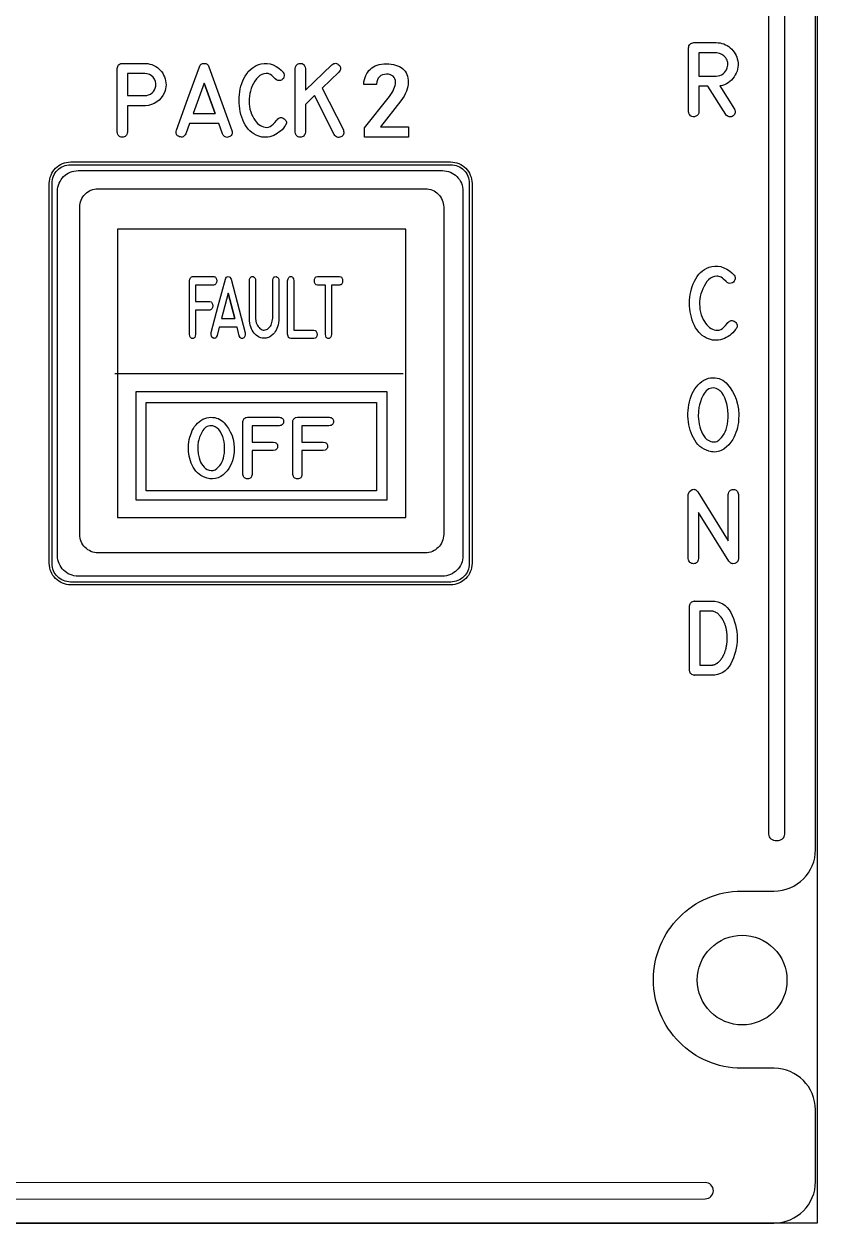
# Model space of a CAD drawing. Extents: x 361 to 684, y 82 to 686.
# Drawn here: x 639.8 to 683.8, y 215.6 to 282.1 of the extents above; entities that cross this region are included whole.
import ezdxf

# ---------------------------------------------------------------- set-up
doc = ezdxf.new("R2010")
doc.units = 0
for name, color, linetype in [('_BACKPANEL', 5, 'CONTINUOUS'), ('_ENGRAVING', 105, 'CONTINUOUS'), ('_LABELS', 30, 'CONTINUOUS'), ('_TOPLAYER', 1, 'CONTINUOUS')]:
    doc.layers.add(name, color=color, linetype=linetype)

msp = doc.modelspace()

# ---------------------------------------------------------------- linework, layer by layer
at = {"layer": '_BACKPANEL'}
for points in [[(683.842, 328.325), (683.842, 323.628), (683.842, 314.234), (683.842, 304.841), (683.842, 224.994), (683.842, 215.6), (361.5, 215.6), (361.5, 224.994), (361.5, 304.841), (361.5, 314.234), (361.5, 323.628), (361.5, 328.325)], [(642.419, 274.31), (663.514, 274.31), (663.62, 274.305), (663.722, 274.29), (663.82, 274.264), (663.915, 274.23), (664.005, 274.187), (664.089, 274.135), (664.168, 274.076), (664.241, 274.01), (664.308, 273.937), (664.367, 273.858), (664.418, 273.773), (664.461, 273.684), (664.496, 273.589), (664.521, 273.49), (664.536, 273.388), (664.542, 273.283), (664.542, 252.188), (664.536, 252.083), (664.521, 251.98), (664.496, 251.882), (664.461, 251.787), (664.418, 251.697), (664.367, 251.613), (664.308, 251.534), (664.241, 251.461), (664.168, 251.394), (664.089, 251.335), (664.005, 251.284), (663.915, 251.241), (663.82, 251.206), (663.722, 251.181), (663.62, 251.166), (663.514, 251.16), (642.419, 251.16), (642.313, 251.166), (642.211, 251.181), (642.113, 251.206), (642.018, 251.241), (641.928, 251.284), (641.844, 251.335), (641.765, 251.394), (641.692, 251.461), (641.626, 251.534), (641.567, 251.613), (641.515, 251.697), (641.472, 251.787), (641.438, 251.882), (641.412, 251.98), (641.397, 252.083), (641.392, 252.188), (641.392, 273.283), (641.397, 273.388), (641.412, 273.49), (641.438, 273.589), (641.472, 273.684), (641.515, 273.773), (641.567, 273.858), (641.626, 273.937), (641.692, 274.01), (641.765, 274.076), (641.844, 274.135), (641.928, 274.187), (642.018, 274.23), (642.113, 274.264), (642.211, 274.29), (642.313, 274.305)]]:
    msp.add_lwpolyline(points, close=True, dxfattribs=at)
msp.add_lwpolyline([(679.686, 226.59, -0.414214), (677.198, 229.078, -0.414214), (679.686, 231.566, -0.414214), (682.174, 229.078, -0.414214)], format="xyb", close=True, dxfattribs=at)
at = {"layer": '_ENGRAVING'}
for points in [[(681.154, 306.537), (681.154, 237.168), (681.163, 237.098), (681.19, 237.033), (681.231, 236.974), (681.286, 236.922), (681.353, 236.88), (681.429, 236.847), (681.513, 236.827), (681.604, 236.82), (681.605, 236.82), (681.696, 236.827), (681.78, 236.848), (681.856, 236.88), (681.923, 236.922), (681.977, 236.974), (682.019, 237.033), (682.045, 237.098), (682.054, 237.168), (682.054, 306.537)], [(367.183, 216.928), (677.641, 216.942), (677.731, 216.952), (677.816, 216.978), (677.892, 217.02), (677.958, 217.075), (678.013, 217.142), (678.054, 217.218), (678.08, 217.303), (678.089, 217.393), (678.08, 217.484), (678.053, 217.568), (678.012, 217.644), (677.957, 217.711), (677.891, 217.766), (677.815, 217.807), (677.731, 217.833), (677.641, 217.843), (367.181, 217.828)]]:
    msp.add_lwpolyline(points, dxfattribs=at)
for points in [[(679.256, 277.401), (679.283, 277.345), (679.3, 277.292), (679.306, 277.241), (679.303, 277.192), (679.288, 277.145), (679.264, 277.101), (679.229, 277.059), (679.184, 277.019), (679.134, 276.991), (679.08, 276.973), (679.023, 276.967), (678.962, 276.973), (678.903, 276.989), (678.853, 277.015), (678.811, 277.051), (678.778, 277.098), (677.786, 278.664), (677.284, 278.664), (677.284, 277.248), (677.274, 277.167), (677.244, 277.098), (677.194, 277.041), (677.125, 276.996), (677.047, 276.969), (676.971, 276.965), (676.898, 276.983), (676.827, 277.025), (676.779, 277.07), (676.744, 277.122), (676.723, 277.182), (676.717, 277.248), (676.717, 280.802), (676.722, 280.858), (676.737, 280.91), (676.762, 280.957), (676.798, 281.001), (676.841, 281.037), (676.889, 281.062), (676.941, 281.078), (676.998, 281.083), (678.247, 281.083), (678.358, 281.079), (678.465, 281.065), (678.568, 281.043), (678.668, 281.011), (678.764, 280.971), (678.856, 280.922), (678.944, 280.864), (679.029, 280.797), (679.108, 280.722), (679.179, 280.644), (679.243, 280.56), (679.298, 280.472), (679.346, 280.378), (679.385, 280.28), (679.417, 280.177), (679.441, 280.07), (679.457, 279.952), (679.46, 279.837), (679.453, 279.724), (679.434, 279.612), (679.403, 279.503), (679.36, 279.395), (679.307, 279.29), (679.241, 279.186), (679.167, 279.088), (679.087, 279), (679.002, 278.923), (678.91, 278.855), (678.813, 278.798), (678.71, 278.751), (678.601, 278.713), (678.486, 278.686), (678.448, 278.68)], [(678.247, 279.229), (678.347, 279.237), (678.444, 279.26), (678.537, 279.299), (678.626, 279.354), (678.706, 279.421), (678.771, 279.498), (678.823, 279.584), (678.86, 279.679), (678.88, 279.756), (678.89, 279.831), (678.892, 279.903), (678.886, 279.974), (678.871, 280.043), (678.847, 280.111), (678.815, 280.176), (678.774, 280.24), (678.726, 280.299), (678.675, 280.351), (678.619, 280.396), (678.559, 280.434), (678.494, 280.465), (678.425, 280.489), (678.352, 280.506), (678.275, 280.516), (677.284, 280.516), (677.284, 279.229)], [(646.537, 279.935), (646.575, 279.935), (646.7, 279.921), (646.82, 279.897), (646.936, 279.863), (647.046, 279.819), (647.145, 279.766), (647.237, 279.706), (647.321, 279.638), (647.398, 279.562), (647.467, 279.478), (647.529, 279.387), (647.583, 279.288), (647.63, 279.18), (647.667, 279.07), (647.694, 278.96), (647.709, 278.85), (647.714, 278.742), (647.708, 278.634), (647.692, 278.527), (647.664, 278.42), (647.626, 278.314), (647.546, 278.156), (647.45, 278.016), (647.337, 277.895), (647.207, 277.791), (647.064, 277.707), (646.911, 277.644), (646.748, 277.601), (646.575, 277.58), (646.537, 277.578), (645.569, 277.578), (645.569, 276.12), (645.557, 276.054), (645.538, 275.996), (645.512, 275.948), (645.48, 275.908), (645.441, 275.877), (645.396, 275.855), (645.344, 275.842), (645.286, 275.838), (645.227, 275.842), (645.176, 275.855), (645.13, 275.877), (645.092, 275.908), (645.06, 275.948), (645.035, 275.996), (645.017, 276.054), (645.005, 276.12), (645.005, 279.655), (645.015, 279.713), (645.032, 279.765), (645.056, 279.81), (645.086, 279.849), (645.122, 279.88), (645.164, 279.905), (645.213, 279.923), (645.268, 279.935), (645.286, 279.935)], [(648.293, 276.224), (648.932, 277.987), (649.573, 279.751), (649.614, 279.83), (649.671, 279.888), (649.744, 279.922), (649.834, 279.935), (649.924, 279.924), (649.997, 279.89), (650.055, 279.832), (650.097, 279.751), (651.375, 276.214), (651.385, 276.146), (651.386, 276.085), (651.378, 276.03), (651.362, 275.982), (651.336, 275.939), (651.301, 275.903), (651.256, 275.873), (651.203, 275.85), (651.147, 275.834), (651.094, 275.829), (651.045, 275.835), (650.998, 275.851), (650.955, 275.877), (650.916, 275.913), (650.879, 275.96), (650.846, 276.018), (650.641, 276.59), (649.017, 276.59), (648.817, 276.032), (648.784, 275.974), (648.747, 275.927), (648.707, 275.89), (648.663, 275.864), (648.616, 275.849), (648.566, 275.844), (648.512, 275.85), (648.455, 275.867), (648.401, 275.891), (648.356, 275.922), (648.322, 275.958), (648.297, 275.999), (648.281, 276.047), (648.276, 276.1), (648.28, 276.159)], [(654.334, 276.478), (654.316, 276.452), (654.306, 276.438), (654.298, 276.426), (654.227, 276.337), (654.151, 276.254), (654.07, 276.178), (653.983, 276.109), (653.89, 276.046), (653.793, 275.99), (653.69, 275.941), (653.582, 275.899), (653.471, 275.865), (653.361, 275.843), (653.251, 275.833), (653.142, 275.834), (653.033, 275.847), (652.924, 275.872), (652.816, 275.908), (652.708, 275.956), (652.587, 276.024), (652.474, 276.102), (652.37, 276.192), (652.274, 276.293), (652.186, 276.404), (652.107, 276.527), (652.036, 276.66), (651.973, 276.804), (651.919, 276.954), (651.873, 277.106), (651.835, 277.259), (651.806, 277.414), (651.785, 277.57), (651.772, 277.728), (651.768, 277.887), (651.772, 278.047), (651.785, 278.207), (651.806, 278.363), (651.835, 278.516), (651.873, 278.666), (651.92, 278.813), (651.975, 278.956), (652.039, 279.096), (652.111, 279.232), (652.192, 279.361), (652.281, 279.477), (652.379, 279.581), (652.486, 279.672), (652.601, 279.75), (652.725, 279.815), (652.858, 279.868), (652.999, 279.909), (653.166, 279.934), (653.333, 279.931), (653.5, 279.901), (653.666, 279.844), (653.825, 279.765), (653.969, 279.672), (654.098, 279.564), (654.213, 279.443), (654.223, 279.429), (654.259, 279.367), (654.278, 279.303), (654.278, 279.236), (654.26, 279.165), (654.228, 279.101), (654.184, 279.049), (654.129, 279.011), (654.063, 278.986), (653.988, 278.977), (653.916, 278.989), (653.846, 279.023), (653.78, 279.078), (653.648, 279.214), (653.583, 279.267), (653.518, 279.309), (653.454, 279.342), (653.391, 279.364), (653.328, 279.376), (653.266, 279.378), (653.146, 279.361), (653.032, 279.321), (652.924, 279.259), (652.823, 279.174), (652.73, 279.072), (652.645, 278.955), (652.567, 278.826), (652.499, 278.682), (652.44, 278.535), (652.394, 278.392), (652.36, 278.254), (652.339, 278.12), (652.326, 277.974), (652.323, 277.827), (652.33, 277.68), (652.346, 277.533), (652.373, 277.388), (652.413, 277.247), (652.464, 277.11), (652.526, 276.978), (652.588, 276.869), (652.654, 276.771), (652.723, 276.684), (652.797, 276.607), (652.874, 276.541), (652.955, 276.486), (653.04, 276.441), (653.129, 276.407), (653.22, 276.387), (653.31, 276.385), (653.4, 276.402), (653.489, 276.437), (653.577, 276.489), (653.665, 276.56), (653.753, 276.649), (653.84, 276.756), (653.878, 276.808), (653.925, 276.854), (653.973, 276.889), (654.021, 276.911), (654.07, 276.923), (654.12, 276.922), (654.171, 276.91), (654.222, 276.886), (654.273, 276.851), (654.32, 276.809), (654.355, 276.766), (654.38, 276.721), (654.393, 276.675), (654.395, 276.628), (654.386, 276.579), (654.365, 276.529)], [(656.915, 279.859), (656.971, 279.895), (657.025, 279.92), (657.078, 279.934), (657.129, 279.937), (657.179, 279.929), (657.227, 279.91), (657.273, 279.88), (657.318, 279.84), (657.356, 279.793), (657.383, 279.746), (657.399, 279.698), (657.403, 279.65), (657.396, 279.601), (657.378, 279.551), (657.348, 279.501), (657.308, 279.451), (656.385, 278.56), (657.555, 276.244), (657.571, 276.176), (657.578, 276.114), (657.574, 276.057), (657.562, 276.006), (657.54, 275.96), (657.508, 275.92), (657.466, 275.885), (657.415, 275.856), (657.361, 275.835), (657.309, 275.824), (657.26, 275.825), (657.213, 275.836), (657.169, 275.858), (657.128, 275.891), (657.089, 275.935), (657.053, 275.99), (655.96, 278.152), (655.452, 277.66), (655.452, 276.114), (655.438, 276.048), (655.417, 275.99), (655.39, 275.942), (655.357, 275.903), (655.317, 275.872), (655.271, 275.851), (655.218, 275.838), (655.159, 275.835), (655.101, 275.84), (655.049, 275.853), (655.005, 275.875), (654.967, 275.906), (654.937, 275.945), (654.915, 275.993), (654.899, 276.049), (654.89, 276.114), (654.89, 279.651), (654.899, 279.716), (654.915, 279.773), (654.937, 279.821), (654.967, 279.86), (655.005, 279.891), (655.049, 279.914), (655.101, 279.928), (655.159, 279.934), (655.218, 279.93), (655.271, 279.918), (655.317, 279.896), (655.357, 279.865), (655.39, 279.825), (655.417, 279.776), (655.438, 279.718), (655.452, 279.651), (655.452, 278.444)], [(659.932, 279.906), (660.076, 279.902), (660.212, 279.89), (660.339, 279.869), (660.457, 279.84), (660.566, 279.803), (660.667, 279.758), (660.759, 279.705), (660.842, 279.643), (660.916, 279.574), (660.981, 279.498), (661.036, 279.415), (661.08, 279.324), (661.115, 279.227), (661.14, 279.121), (661.155, 279.009), (661.16, 278.89), (661.16, 278.881), (661.153, 278.764), (661.133, 278.643), (661.1, 278.516), (661.054, 278.386), (660.995, 278.252), (660.923, 278.118), (660.839, 277.984), (660.742, 277.848), (659.624, 276.405), (661.173, 276.405), (661.173, 275.838), (658.73, 275.838), (658.73, 276.359), (660.112, 278.098), (660.257, 278.31), (660.315, 278.413), (660.363, 278.513), (660.401, 278.612), (660.428, 278.706), (660.444, 278.795), (660.45, 278.879), (660.45, 278.89), (660.442, 278.991), (660.417, 279.08), (660.377, 279.156), (660.321, 279.219), (660.249, 279.269), (660.163, 279.304), (660.063, 279.326), (659.948, 279.333), (659.832, 279.324), (659.729, 279.297), (659.638, 279.253), (659.559, 279.191), (659.495, 279.114), (659.446, 279.021), (659.413, 278.912), (659.395, 278.787), (659.395, 278.768), (658.685, 278.768), (658.685, 278.787), (658.701, 278.918), (658.725, 279.041), (658.758, 279.157), (658.8, 279.264), (658.85, 279.364), (658.91, 279.455), (658.978, 279.539), (659.055, 279.615), (659.139, 279.683), (659.231, 279.742), (659.33, 279.792), (659.436, 279.833), (659.55, 279.865), (659.67, 279.888), (659.797, 279.901)], [(646.537, 279.37), (645.569, 279.37), (645.569, 278.144), (646.537, 278.144), (646.648, 278.154), (646.751, 278.182), (646.849, 278.23), (646.939, 278.296), (647.017, 278.377), (647.077, 278.467), (647.119, 278.567), (647.143, 278.676), (647.148, 278.81), (647.124, 278.936), (647.074, 279.053), (646.996, 279.161), (646.898, 279.253), (646.79, 279.318), (646.669, 279.357)], [(650.438, 277.152), (649.832, 278.832), (649.222, 277.152)], [(649.832, 278.832), (650.438, 277.152)], [(642.429, 274.464), (663.504, 274.464), (663.626, 274.458), (663.745, 274.44), (663.859, 274.41), (663.969, 274.37), (664.073, 274.32), (664.171, 274.261), (664.262, 274.192), (664.347, 274.116), (664.424, 274.031), (664.492, 273.94), (664.552, 273.842), (664.602, 273.737), (664.642, 273.628), (664.671, 273.514), (664.689, 273.395), (664.695, 273.273), (664.695, 252.198), (664.689, 252.076), (664.671, 251.957), (664.642, 251.843), (664.602, 251.733), (664.552, 251.629), (664.492, 251.531), (664.424, 251.44), (664.347, 251.355), (664.262, 251.278), (664.171, 251.21), (664.073, 251.15), (663.969, 251.1), (663.859, 251.06), (663.745, 251.031), (663.626, 251.013), (663.504, 251.007), (642.429, 251.007), (642.307, 251.013), (642.188, 251.031), (642.074, 251.06), (641.965, 251.1), (641.86, 251.15), (641.762, 251.21), (641.671, 251.278), (641.586, 251.355), (641.509, 251.44), (641.441, 251.531), (641.382, 251.629), (641.332, 251.733), (641.292, 251.843), (641.262, 251.957), (641.244, 252.076), (641.238, 252.198), (641.238, 273.273), (641.244, 273.395), (641.262, 273.514), (641.292, 273.628), (641.332, 273.737), (641.382, 273.842), (641.441, 273.94), (641.509, 274.031), (641.586, 274.116), (641.671, 274.192), (641.762, 274.261), (641.86, 274.32), (641.965, 274.37), (642.074, 274.41), (642.188, 274.44), (642.307, 274.458)], [(642.837, 273.985), (663.053, 273.985), (663.17, 273.98), (663.284, 273.962), (663.393, 273.934), (663.498, 273.896), (663.598, 273.848), (663.692, 273.791), (663.78, 273.725), (663.861, 273.652), (663.935, 273.571), (664, 273.483), (664.057, 273.389), (664.105, 273.289), (664.144, 273.184), (664.172, 273.074), (664.189, 272.96), (664.195, 272.843), (664.195, 252.627), (664.189, 252.51), (664.172, 252.397), (664.144, 252.287), (664.105, 252.182), (664.057, 252.082), (664, 251.988), (663.935, 251.9), (663.861, 251.819), (663.78, 251.746), (663.692, 251.68), (663.598, 251.623), (663.498, 251.575), (663.393, 251.537), (663.284, 251.509), (663.17, 251.491), (663.053, 251.485), (642.837, 251.485), (642.72, 251.491), (642.606, 251.509), (642.497, 251.537), (642.392, 251.575), (642.292, 251.623), (642.197, 251.68), (642.11, 251.746), (642.029, 251.819), (641.955, 251.9), (641.889, 251.988), (641.832, 252.082), (641.784, 252.182), (641.746, 252.287), (641.718, 252.397), (641.701, 252.51), (641.695, 252.627), (641.695, 272.843), (641.701, 272.96), (641.718, 273.074), (641.746, 273.184), (641.784, 273.289), (641.832, 273.389), (641.889, 273.483), (641.955, 273.571), (642.029, 273.652), (642.11, 273.725), (642.197, 273.791), (642.292, 273.848), (642.392, 273.896), (642.497, 273.934), (642.606, 273.962), (642.72, 273.98)], [(679.353, 265.217), (679.334, 265.191), (679.324, 265.177), (679.316, 265.165), (679.245, 265.075), (679.168, 264.992), (679.086, 264.916), (678.998, 264.846), (678.905, 264.784), (678.806, 264.727), (678.703, 264.678), (678.593, 264.635), (678.482, 264.601), (678.371, 264.579), (678.26, 264.569), (678.149, 264.57), (678.039, 264.583), (677.93, 264.608), (677.82, 264.644), (677.712, 264.692), (677.59, 264.761), (677.476, 264.84), (677.371, 264.93), (677.274, 265.031), (677.186, 265.143), (677.106, 265.266), (677.034, 265.4), (676.971, 265.545), (676.916, 265.696), (676.869, 265.849), (676.831, 266.003), (676.802, 266.158), (676.781, 266.315), (676.768, 266.473), (676.763, 266.633), (676.768, 266.795), (676.78, 266.955), (676.801, 267.112), (676.831, 267.266), (676.87, 267.417), (676.917, 267.564), (676.972, 267.708), (677.037, 267.849), (677.109, 267.986), (677.191, 268.116), (677.281, 268.232), (677.38, 268.336), (677.488, 268.428), (677.604, 268.506), (677.729, 268.572), (677.863, 268.625), (678.005, 268.666), (678.174, 268.691), (678.343, 268.689), (678.511, 268.658), (678.679, 268.6), (678.839, 268.521), (678.985, 268.428), (679.115, 268.32), (679.23, 268.197), (679.24, 268.183), (679.277, 268.121), (679.296, 268.057), (679.296, 267.989), (679.278, 267.919), (679.245, 267.854), (679.201, 267.802), (679.146, 267.764), (679.079, 267.739), (679.003, 267.73), (678.93, 267.742), (678.86, 267.776), (678.793, 267.831), (678.66, 267.968), (678.594, 268.021), (678.529, 268.064), (678.465, 268.096), (678.401, 268.119), (678.337, 268.131), (678.275, 268.133), (678.153, 268.116), (678.038, 268.076), (677.93, 268.013), (677.828, 267.928), (677.734, 267.825), (677.648, 267.708), (677.57, 267.577), (677.5, 267.433), (677.441, 267.285), (677.395, 267.141), (677.361, 267.002), (677.34, 266.868), (677.326, 266.721), (677.323, 266.574), (677.33, 266.426), (677.347, 266.278), (677.374, 266.132), (677.414, 265.99), (677.465, 265.853), (677.529, 265.72), (677.591, 265.611), (677.657, 265.512), (677.727, 265.424), (677.801, 265.347), (677.879, 265.281), (677.961, 265.225), (678.047, 265.18), (678.137, 265.146), (678.228, 265.126), (678.319, 265.124), (678.41, 265.141), (678.5, 265.176), (678.589, 265.229), (678.678, 265.3), (678.766, 265.389), (678.854, 265.497), (678.892, 265.549), (678.94, 265.595), (678.988, 265.63), (679.037, 265.653), (679.086, 265.664), (679.137, 265.664), (679.187, 265.652), (679.239, 265.628), (679.291, 265.592), (679.338, 265.55), (679.374, 265.507), (679.398, 265.462), (679.412, 265.415), (679.414, 265.368), (679.404, 265.319), (679.384, 265.269)], [(679.351, 261.312), (679.429, 261.031), (679.478, 260.744), (679.499, 260.453), (679.491, 260.156), (679.476, 260.008), (679.453, 259.863), (679.423, 259.721), (679.386, 259.583), (679.341, 259.448), (679.289, 259.316), (679.229, 259.187), (679.162, 259.062), (679.064, 258.914), (678.95, 258.777), (678.82, 258.652), (678.673, 258.539), (678.595, 258.49), (678.515, 258.449), (678.432, 258.417), (678.348, 258.394), (678.261, 258.379), (678.173, 258.373), (678.082, 258.376), (677.99, 258.388), (677.842, 258.421), (677.703, 258.468), (677.573, 258.528), (677.452, 258.6), (677.34, 258.686), (677.236, 258.786), (677.142, 258.898), (677.057, 259.024), (676.98, 259.158), (676.912, 259.296), (676.853, 259.437), (676.802, 259.582), (676.76, 259.731), (676.727, 259.884), (676.702, 260.041), (676.686, 260.201), (676.678, 260.363), (676.679, 260.523), (676.688, 260.683), (676.706, 260.841), (676.732, 260.999), (676.766, 261.155), (676.809, 261.31), (676.861, 261.465), (676.92, 261.613), (676.988, 261.752), (677.064, 261.879), (677.149, 261.996), (677.242, 262.103), (677.343, 262.199), (677.452, 262.285), (677.569, 262.36), (677.689, 262.42), (677.812, 262.462), (677.938, 262.488), (678.066, 262.496), (678.187, 262.491), (678.302, 262.473), (678.412, 262.444), (678.516, 262.403), (678.614, 262.351), (678.706, 262.287), (678.793, 262.211), (678.874, 262.123), (679.022, 261.933), (679.15, 261.734), (679.26, 261.527)], [(678.082, 261.925), (677.992, 261.919), (677.908, 261.9), (677.83, 261.869), (677.757, 261.826), (677.69, 261.77), (677.628, 261.701), (677.572, 261.621), (677.522, 261.527), (677.436, 261.335), (677.367, 261.158), (677.316, 260.996), (677.282, 260.848), (677.256, 260.621), (677.254, 260.351), (677.263, 260.205), (677.28, 260.061), (677.305, 259.917), (677.338, 259.775), (677.38, 259.636), (677.431, 259.504), (677.492, 259.38), (677.561, 259.262), (677.642, 259.157), (677.733, 259.072), (677.837, 259.006), (677.951, 258.959), (678.021, 258.942), (678.087, 258.933), (678.152, 258.934), (678.214, 258.943), (678.273, 258.961), (678.33, 258.989), (678.385, 259.025), (678.437, 259.071), (678.533, 259.172), (678.616, 259.277), (678.687, 259.385), (678.746, 259.496), (678.795, 259.621), (678.836, 259.764), (678.868, 259.925), (678.892, 260.103), (678.905, 260.291), (678.907, 260.479), (678.896, 260.667), (678.873, 260.855), (678.838, 261.037), (678.789, 261.211), (678.726, 261.375), (678.649, 261.53), (678.557, 261.667), (678.504, 261.725), (678.447, 261.776), (678.386, 261.821), (678.32, 261.858), (678.249, 261.889), (678.175, 261.913)], [(679.477, 252.46), (679.464, 252.364), (679.448, 252.323), (679.426, 252.287), (679.397, 252.256), (679.362, 252.23), (679.273, 252.192), (679.177, 252.178), (679.133, 252.182), (679.092, 252.193), (679.054, 252.212), (679.018, 252.237), (678.956, 252.311), (677.267, 255.02), (677.267, 252.46), (677.253, 252.394), (677.233, 252.337), (677.206, 252.289), (677.174, 252.249), (677.135, 252.218), (677.09, 252.196), (677.04, 252.183), (676.983, 252.179), (676.926, 252.183), (676.875, 252.196), (676.83, 252.218), (676.792, 252.249), (676.76, 252.289), (676.734, 252.337), (676.714, 252.394), (676.7, 252.46), (676.7, 256.011), (676.725, 256.107), (676.769, 256.185), (676.832, 256.245), (676.914, 256.287), (676.959, 256.299), (677.002, 256.304), (677.044, 256.3), (677.083, 256.289), (677.12, 256.269), (677.156, 256.242), (677.221, 256.162), (678.91, 253.449), (678.91, 256.011), (678.923, 256.079), (678.943, 256.137), (678.969, 256.186), (679.002, 256.226), (679.042, 256.257), (679.089, 256.279), (679.142, 256.292), (679.203, 256.296), (679.263, 256.291), (679.315, 256.277), (679.36, 256.254), (679.398, 256.223), (679.429, 256.183), (679.452, 256.135), (679.468, 256.077), (679.477, 256.011)], [(677.051, 250.105), (677.998, 250.105), (678.169, 250.095), (678.329, 250.065), (678.478, 250.015), (678.615, 249.944), (678.742, 249.854), (678.858, 249.743), (678.962, 249.613), (679.056, 249.462), (679.138, 249.299), (679.21, 249.132), (679.27, 248.961), (679.32, 248.786), (679.358, 248.607), (679.386, 248.424), (679.402, 248.237), (679.408, 248.046), (679.402, 247.855), (679.386, 247.668), (679.358, 247.485), (679.319, 247.306), (679.27, 247.131), (679.209, 246.96), (679.137, 246.793), (679.055, 246.631), (678.961, 246.48), (678.856, 246.349), (678.741, 246.238), (678.614, 246.148), (678.477, 246.078), (678.328, 246.027), (678.169, 245.997), (677.998, 245.987), (677.051, 245.987), (677.055, 245.987), (677.051, 245.987), (676.979, 245.999), (676.887, 246.035), (676.851, 246.061), (676.822, 246.093), (676.8, 246.129), (676.784, 246.172), (676.771, 246.273), (676.769, 246.273), (676.771, 249.824), (676.769, 249.84), (676.777, 249.893), (676.794, 249.942), (676.821, 249.987), (676.857, 250.028), (676.9, 250.062), (676.947, 250.086), (676.998, 250.1), (677.053, 250.105)], [(677.998, 246.554), (678.006, 246.554), (678.016, 246.554), (678.023, 246.555), (678.032, 246.556), (678.041, 246.557), (678.052, 246.558), (678.06, 246.559), (678.07, 246.56), (678.078, 246.561), (678.089, 246.562), (678.105, 246.566), (678.113, 246.569), (678.123, 246.574), (678.132, 246.575), (678.143, 246.578), (678.151, 246.58), (678.161, 246.584), (678.179, 246.592), (678.199, 246.6), (678.207, 246.603), (678.217, 246.608), (678.233, 246.618), (678.253, 246.629), (678.261, 246.634), (678.272, 246.641), (678.29, 246.653), (678.299, 246.658), (678.31, 246.665), (678.318, 246.671), (678.328, 246.679), (678.336, 246.684), (678.346, 246.691), (678.366, 246.707), (678.382, 246.723), (678.39, 246.731), (678.4, 246.741), (678.408, 246.749), (678.418, 246.759), (678.436, 246.775), (678.444, 246.783), (678.455, 246.793), (678.463, 246.802), (678.473, 246.814), (678.489, 246.834), (678.507, 246.856), (678.523, 246.878), (678.531, 246.889), (678.541, 246.9), (678.548, 246.912), (678.557, 246.924), (678.564, 246.937), (678.573, 246.95), (678.589, 246.974), (678.596, 246.987), (678.605, 247.001), (678.612, 247.014), (678.621, 247.027), (678.633, 247.053), (678.641, 247.067), (678.65, 247.083), (678.657, 247.096), (678.666, 247.111), (678.671, 247.125), (678.678, 247.141), (678.692, 247.171), (678.706, 247.204), (678.711, 247.219), (678.718, 247.236), (678.723, 247.252), (678.73, 247.27), (678.74, 247.302), (678.745, 247.318), (678.752, 247.336), (678.762, 247.371), (678.774, 247.405), (678.777, 247.422), (678.782, 247.441), (678.786, 247.458), (678.792, 247.477), (678.795, 247.492), (678.8, 247.511), (678.806, 247.549), (678.809, 247.567), (678.814, 247.586), (678.816, 247.603), (678.82, 247.622), (678.827, 247.66), (678.83, 247.678), (678.835, 247.698), (678.839, 247.737), (678.84, 247.754), (678.843, 247.775), (678.847, 247.813), (678.849, 247.851), (678.851, 247.891), (678.853, 247.93), (678.854, 247.949), (678.857, 247.97), (678.858, 247.987), (678.859, 248.008), (678.859, 248.026), (678.859, 248.046), (678.859, 248.065), (678.859, 248.084), (678.858, 248.103), (678.857, 248.125), (678.857, 248.143), (678.857, 248.163), (678.853, 248.203), (678.851, 248.239), (678.847, 248.281), (678.845, 248.318), (678.841, 248.356), (678.838, 248.374), (678.837, 248.394), (678.829, 248.432), (678.825, 248.449), (678.823, 248.468), (678.816, 248.507), (678.81, 248.545), (678.8, 248.581), (678.794, 248.615), (678.788, 248.632), (678.784, 248.651), (678.778, 248.669), (678.774, 248.688), (678.764, 248.722), (678.754, 248.756), (678.747, 248.771), (678.742, 248.788), (678.73, 248.822), (678.718, 248.855), (678.711, 248.87), (678.706, 248.887), (678.698, 248.901), (678.692, 248.917), (678.678, 248.947), (678.666, 248.975), (678.652, 249.005), (678.644, 249.018), (678.638, 249.032), (678.621, 249.06), (678.605, 249.086), (678.596, 249.099), (678.589, 249.112), (678.573, 249.136), (678.565, 249.148), (678.559, 249.16), (678.525, 249.206), (678.493, 249.251), (678.457, 249.291), (678.42, 249.329), (678.386, 249.363), (678.348, 249.393), (678.31, 249.424), (678.272, 249.45), (678.235, 249.472), (678.199, 249.49), (678.161, 249.504), (678.123, 249.518), (678.105, 249.523), (678.089, 249.53), (678.052, 249.536), (678.016, 249.538), (678.006, 249.538), (677.998, 249.538), (677.334, 249.538), (677.334, 246.554)]]:
    msp.add_lwpolyline(points, close=True, dxfattribs=at)
at = {"layer": '_LABELS'}
for points in [[(661.015, 254.734), (661.015, 270.736), (645.015, 270.736), (645.015, 254.734)], [(649.015, 264.909), (649.015, 267.869), (649.034, 267.967), (649.069, 268.04), (649.12, 268.086), (649.187, 268.107), (650.36, 268.107), (650.4, 268.1), (650.434, 268.086), (650.463, 268.065), (650.487, 268.039), (650.518, 267.967), (650.529, 267.87), (650.518, 267.773), (650.486, 267.702), (650.462, 267.676), (650.433, 267.656), (650.398, 267.643), (650.358, 267.636), (649.355, 267.636), (649.355, 266.718), (650.137, 266.718), (650.211, 266.698), (650.24, 266.678), (650.263, 266.653), (650.295, 266.584), (650.307, 266.492), (650.297, 266.398), (650.266, 266.325), (650.242, 266.298), (650.212, 266.275), (650.137, 266.247), (649.355, 266.247), (649.355, 264.909), (649.34, 264.808), (649.308, 264.735), (649.285, 264.709), (649.258, 264.69), (649.227, 264.679), (649.191, 264.674), (649.155, 264.677), (649.123, 264.688), (649.095, 264.706), (649.071, 264.731), (649.035, 264.805)], [(650.228, 264.995), (650.617, 266.474), (651.006, 267.953), (651.031, 268.02), (651.066, 268.068), (651.111, 268.097), (651.165, 268.107), (651.22, 268.098), (651.265, 268.07), (651.3, 268.021), (651.325, 267.953), (652.102, 264.986), (652.109, 264.879), (652.094, 264.792), (652.057, 264.726), (652.03, 264.701), (651.998, 264.681), (651.964, 264.668), (651.932, 264.664), (651.902, 264.669), (651.874, 264.682), (651.823, 264.734), (651.781, 264.822), (651.656, 265.302), (650.668, 265.302), (650.547, 264.834), (650.504, 264.746), (650.479, 264.715), (650.453, 264.693), (650.424, 264.68), (650.394, 264.676), (650.361, 264.681), (650.326, 264.695), (650.266, 264.741), (650.23, 264.807), (650.217, 264.891)], [(653.975, 265.804), (653.975, 265.77), (653.971, 265.669), (653.955, 265.545), (653.932, 265.429), (653.904, 265.322), (653.869, 265.223), (653.828, 265.133), (653.78, 265.051), (653.726, 264.977), (653.666, 264.912), (653.537, 264.806), (653.471, 264.765), (653.404, 264.733), (653.336, 264.708), (653.267, 264.692), (653.197, 264.684), (653.126, 264.683), (653.055, 264.691), (652.985, 264.708), (652.917, 264.732), (652.851, 264.764), (652.722, 264.852), (652.6, 264.973), (652.544, 265.045), (652.495, 265.125), (652.452, 265.213), (652.416, 265.309), (652.387, 265.412), (652.365, 265.524), (652.35, 265.643), (652.341, 265.77), (652.341, 265.804), (652.341, 267.873), (652.355, 267.963), (652.388, 268.038), (652.432, 268.086), (652.485, 268.108), (652.548, 268.102), (652.607, 268.074), (652.649, 268.027), (652.675, 267.959), (652.683, 267.873), (652.683, 265.804), (652.705, 265.623), (652.726, 265.541), (652.754, 265.466), (652.787, 265.397), (652.828, 265.334), (652.875, 265.277), (652.929, 265.226), (652.986, 265.185), (653.044, 265.156), (653.102, 265.139), (653.162, 265.135), (653.222, 265.143), (653.283, 265.164), (653.344, 265.197), (653.407, 265.243), (653.459, 265.293), (653.505, 265.349), (653.542, 265.412), (653.572, 265.481), (653.614, 265.635), (653.635, 265.804), (653.635, 267.873), (653.637, 267.918), (653.659, 268.007), (653.697, 268.068), (653.722, 268.087), (653.751, 268.1), (653.82, 268.104), (653.888, 268.082), (653.915, 268.062), (653.937, 268.036), (653.966, 267.966), (653.975, 267.873)], [(654.636, 264.669), (654.57, 264.689), (654.519, 264.734), (654.484, 264.805), (654.464, 264.902), (654.464, 267.869), (654.485, 267.975), (654.521, 268.049), (654.545, 268.075), (654.573, 268.093), (654.605, 268.104), (654.641, 268.107), (654.677, 268.102), (654.708, 268.09), (654.736, 268.071), (654.758, 268.045), (654.791, 267.972), (654.806, 267.869), (654.806, 265.137), (655.925, 265.139), (656, 265.114), (656.03, 265.093), (656.054, 265.065), (656.086, 264.994), (656.096, 264.898), (656.084, 264.804), (656.052, 264.734), (656.028, 264.708), (655.998, 264.689), (655.924, 264.669)], [(656.561, 264.906), (656.561, 267.634), (656.116, 267.634), (656.042, 267.656), (656.013, 267.676), (655.989, 267.702), (655.957, 267.774), (655.947, 267.87), (655.958, 267.966), (655.99, 268.038), (656.013, 268.065), (656.042, 268.085), (656.116, 268.107), (657.347, 268.107), (657.42, 268.086), (657.449, 268.065), (657.472, 268.039), (657.504, 267.967), (657.515, 267.87), (657.504, 267.773), (657.473, 267.702), (657.449, 267.675), (657.42, 267.655), (657.386, 267.642), (657.347, 267.634), (656.903, 267.634), (656.903, 264.906), (656.881, 264.802), (656.844, 264.728), (656.82, 264.702), (656.792, 264.684), (656.76, 264.674), (656.724, 264.671), (656.689, 264.675), (656.657, 264.687), (656.63, 264.705), (656.608, 264.731), (656.576, 264.804)], [(651.533, 265.773), (651.164, 267.183), (650.793, 265.773)], [(651.164, 267.183), (651.533, 265.773)], [(646.041, 261.718), (646.041, 261.576), (646.041, 255.718), (659.988, 255.718), (659.988, 261.718)], [(646.612, 261.12), (659.398, 261.12), (659.398, 256.218), (646.612, 256.218)], [(651.365, 259.319), (651.435, 259.086), (651.48, 258.848), (651.498, 258.606), (651.491, 258.36), (651.457, 258.116), (651.397, 257.884), (651.309, 257.663), (651.195, 257.452), (651.107, 257.329), (651.004, 257.216), (650.886, 257.112), (650.754, 257.018), (650.611, 256.944), (650.46, 256.898), (650.303, 256.881), (650.138, 256.893), (650.004, 256.921), (649.879, 256.959), (649.762, 257.009), (649.653, 257.069), (649.552, 257.141), (649.459, 257.223), (649.373, 257.316), (649.296, 257.42), (649.227, 257.532), (649.166, 257.646), (649.113, 257.763), (649.067, 257.884), (649.029, 258.008), (648.999, 258.134), (648.977, 258.264), (648.962, 258.397), (648.955, 258.531), (648.956, 258.664), (648.964, 258.797), (648.98, 258.928), (649.004, 259.059), (649.035, 259.189), (649.12, 259.446), (649.174, 259.569), (649.235, 259.683), (649.304, 259.789), (649.38, 259.886), (649.463, 259.975), (649.554, 260.055), (649.653, 260.126), (649.759, 260.188), (649.867, 260.238), (649.978, 260.273), (650.091, 260.294), (650.207, 260.301), (650.316, 260.297), (650.419, 260.282), (650.518, 260.258), (650.612, 260.224), (650.7, 260.181), (650.784, 260.127), (650.862, 260.064), (650.935, 259.992), (651.068, 259.834), (651.184, 259.669), (651.283, 259.497)], [(651.978, 257.122), (651.978, 260.065), (651.989, 260.116), (652.006, 260.162), (652.029, 260.201), (652.058, 260.234), (652.094, 260.26), (652.135, 260.28), (652.235, 260.301), (653.99, 260.301), (654.049, 260.294), (654.1, 260.28), (654.144, 260.26), (654.179, 260.233), (654.207, 260.201), (654.226, 260.162), (654.238, 260.117), (654.242, 260.065), (654.238, 260.014), (654.226, 259.969), (654.206, 259.931), (654.178, 259.898), (654.142, 259.872), (654.098, 259.853), (654.046, 259.84), (653.986, 259.833), (652.487, 259.833), (652.487, 258.92), (653.657, 258.92), (653.766, 258.9), (653.809, 258.881), (653.845, 258.855), (653.873, 258.824), (653.893, 258.787), (653.906, 258.744), (653.91, 258.695), (653.907, 258.645), (653.896, 258.601), (653.876, 258.563), (653.849, 258.53), (653.813, 258.502), (653.769, 258.48), (653.657, 258.451), (652.487, 258.451), (652.487, 257.122), (652.479, 257.068), (652.465, 257.021), (652.444, 256.981), (652.417, 256.948), (652.383, 256.923), (652.342, 256.904), (652.295, 256.893), (652.242, 256.888), (652.188, 256.891), (652.14, 256.902), (652.098, 256.92), (652.062, 256.945), (652.032, 256.978), (652.008, 257.018), (651.99, 257.066)], [(654.75, 257.122), (654.75, 260.065), (654.761, 260.116), (654.778, 260.162), (654.801, 260.201), (654.83, 260.234), (654.866, 260.26), (654.907, 260.28), (655.007, 260.301), (656.762, 260.301), (656.821, 260.294), (656.872, 260.28), (656.916, 260.26), (656.951, 260.233), (656.979, 260.201), (656.998, 260.162), (657.01, 260.117), (657.014, 260.065), (657.01, 260.014), (656.998, 259.969), (656.978, 259.931), (656.95, 259.898), (656.914, 259.872), (656.87, 259.853), (656.818, 259.84), (656.758, 259.833), (655.259, 259.833), (655.259, 258.92), (656.428, 258.92), (656.538, 258.9), (656.581, 258.881), (656.617, 258.855), (656.645, 258.824), (656.665, 258.787), (656.677, 258.744), (656.682, 258.695), (656.679, 258.645), (656.668, 258.601), (656.648, 258.563), (656.621, 258.53), (656.585, 258.502), (656.541, 258.48), (656.428, 258.451), (655.259, 258.451), (655.259, 257.122), (655.251, 257.068), (655.237, 257.021), (655.216, 256.981), (655.189, 256.948), (655.155, 256.923), (655.114, 256.904), (655.067, 256.893), (655.013, 256.888), (654.96, 256.891), (654.912, 256.902), (654.87, 256.92), (654.834, 256.945), (654.804, 256.978), (654.78, 257.018), (654.762, 257.066)], [(650.221, 259.828), (650.14, 259.822), (650.064, 259.807), (649.994, 259.781), (649.928, 259.745), (649.867, 259.699), (649.812, 259.642), (649.762, 259.575), (649.716, 259.497), (649.638, 259.338), (649.576, 259.191), (649.53, 259.056), (649.5, 258.933), (649.476, 258.745), (649.474, 258.521), (649.498, 258.281), (649.55, 258.043), (649.588, 257.928), (649.634, 257.819), (649.689, 257.716), (649.752, 257.618), (649.824, 257.531), (649.907, 257.461), (650, 257.406), (650.103, 257.367), (650.226, 257.345), (650.284, 257.346), (650.34, 257.353), (650.393, 257.369), (650.445, 257.392), (650.541, 257.46), (650.627, 257.544), (650.703, 257.631), (650.767, 257.72), (650.819, 257.812), (650.864, 257.916), (650.9, 258.034), (650.929, 258.168), (650.951, 258.316), (650.963, 258.472), (650.964, 258.628), (650.955, 258.784), (650.934, 258.939), (650.902, 259.091), (650.858, 259.235), (650.801, 259.371), (650.732, 259.5), (650.649, 259.613), (650.55, 259.704), (650.435, 259.772), (650.304, 259.818)]]:
    msp.add_lwpolyline(points, close=True, dxfattribs=at)
msp.add_lwpolyline([(644.875, 262.735), (660.875, 262.735)], dxfattribs=at)
at = {"layer": '_TOPLAYER'}
msp.add_lwpolyline([(595.73, 215.6), (681.452, 215.6), (681.688, 215.612), (681.917, 215.647), (682.138, 215.704), (682.35, 215.781), (682.552, 215.879), (682.742, 215.994), (682.92, 216.127), (683.083, 216.276), (683.232, 216.44), (683.365, 216.618), (683.481, 216.808), (683.578, 217.01), (683.656, 217.222), (683.713, 217.443), (683.747, 217.672), (683.759, 217.908), (683.759, 221.888), (683.746, 222.122), (683.71, 222.349), (683.652, 222.569), (683.575, 222.779), (683.478, 222.979), (683.362, 223.168), (683.23, 223.344), (683.083, 223.507), (682.92, 223.655), (682.744, 223.787), (682.555, 223.903), (682.355, 224), (682.145, 224.078), (681.925, 224.135), (681.697, 224.171), (681.463, 224.185), (679.658, 224.185), (679.406, 224.191), (679.158, 224.211), (678.913, 224.242), (678.672, 224.285), (678.436, 224.341), (678.204, 224.407), (677.977, 224.485), (677.755, 224.573), (677.538, 224.672), (677.328, 224.781), (677.123, 224.9), (676.924, 225.028), (676.733, 225.165), (676.548, 225.312), (676.371, 225.467), (676.201, 225.63), (676.039, 225.801), (675.885, 225.979), (675.74, 226.165), (675.604, 226.358), (675.477, 226.557), (675.359, 226.763), (675.251, 226.975), (675.153, 227.192), (675.066, 227.415), (674.989, 227.643), (674.923, 227.876), (674.868, 228.113), (674.825, 228.354), (674.794, 228.599), (674.776, 228.847), (674.769, 229.099), (674.776, 229.351), (674.794, 229.599), (674.825, 229.844), (674.868, 230.085), (674.923, 230.322), (674.989, 230.555), (675.066, 230.783), (675.153, 231.006), (675.251, 231.223), (675.359, 231.435), (675.477, 231.641), (675.604, 231.84), (675.74, 232.033), (675.885, 232.219), (676.039, 232.398), (676.201, 232.569), (676.371, 232.732), (676.548, 232.887), (676.733, 233.033), (676.924, 233.171), (677.123, 233.299), (677.328, 233.418), (677.538, 233.527), (677.755, 233.626), (677.977, 233.714), (678.204, 233.792), (678.436, 233.858), (678.672, 233.913), (678.913, 233.957), (679.158, 233.988), (679.406, 234.007), (679.658, 234.014), (681.452, 234.014), (681.688, 234.026), (681.917, 234.061), (682.138, 234.118), (682.35, 234.195), (682.552, 234.292), (682.742, 234.408), (682.92, 234.541), (683.083, 234.69), (683.232, 234.854), (683.365, 235.031), (683.481, 235.222), (683.578, 235.423), (683.656, 235.635), (683.713, 235.857), (683.747, 236.086), (683.759, 236.322), (683.759, 238.624), (683.759, 307.602)], dxfattribs=at)
msp.add_lwpolyline([(643.949, 272.979), (662.099, 272.979), (662.204, 272.974), (662.306, 272.958), (662.404, 272.933), (662.498, 272.899), (662.588, 272.856), (662.673, 272.804), (662.752, 272.745), (662.824, 272.679), (662.89, 272.607), (662.949, 272.528), (663.001, 272.443), (663.044, 272.353), (663.078, 272.259), (663.103, 272.161), (663.119, 272.059), (663.124, 271.954), (663.124, 253.804), (663.119, 253.699), (663.103, 253.597), (663.078, 253.499), (663.044, 253.404), (663.001, 253.315), (662.949, 253.23), (662.89, 253.151), (662.824, 253.079), (662.752, 253.012), (662.673, 252.954), (662.588, 252.902), (662.498, 252.859), (662.404, 252.825), (662.306, 252.8), (662.204, 252.784), (662.099, 252.779), (643.949, 252.779), (643.844, 252.784), (643.742, 252.8), (643.644, 252.825), (643.549, 252.859), (643.46, 252.902), (643.375, 252.954), (643.296, 253.012), (643.224, 253.079), (643.157, 253.151), (643.099, 253.23), (643.047, 253.315), (643.004, 253.404), (642.97, 253.499), (642.945, 253.597), (642.929, 253.699), (642.924, 253.804), (642.924, 271.954), (642.929, 272.059), (642.945, 272.161), (642.97, 272.259), (643.004, 272.353), (643.047, 272.443), (643.099, 272.528), (643.157, 272.607), (643.224, 272.679), (643.296, 272.745), (643.375, 272.804), (643.46, 272.856), (643.549, 272.899), (643.644, 272.933), (643.742, 272.958), (643.844, 272.974)], close=True, dxfattribs=at)

doc.saveas('drawing.dxf')
